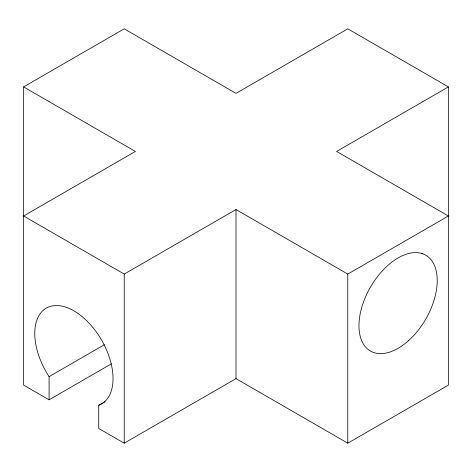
<?xml version="1.0" encoding="UTF-8"?>
<svg xmlns="http://www.w3.org/2000/svg" width="472" height="472" viewBox="0 0 472 472"><rect width="100%" height="100%" fill="white"/><g stroke="black" fill="none" stroke-linecap="round" stroke-linejoin="round"><path stroke-width="0.71" d="M23.6 86.907L124.213 28.822L236 93.362L347.787 28.822L448.4 86.907L448.4 385.093L347.787 443.178L236 378.638L124.213 443.178L98.725 428.464L98.725 405.3A55.33 31.948 60 0 0 102.459 341.651A55.33 31.948 60 0 0 45.347 308.676A55.33 31.948 60 0 0 49.082 376.638L49.082 399.802L23.6 385.093L23.6 86.907L135.387 151.447L23.6 215.993L124.213 274.079L236 209.538L347.787 274.079L448.4 215.993L336.613 151.447L448.4 86.907M49.082 376.638L104.412 344.696M49.082 399.802L111.392 363.829M98.725 405.3L105.085 401.631M421.643 253.134L422.918 253.865M347.787 274.079L347.787 443.178M236 209.538L236 378.638M124.213 274.079L124.213 443.178M408.221 340.914A55.33 31.948 -60 0 0 425.762 255.204A55.33 31.948 -60 0 0 360.301 313.249A55.33 31.948 -60 0 0 408.221 340.914"/></g></svg>
